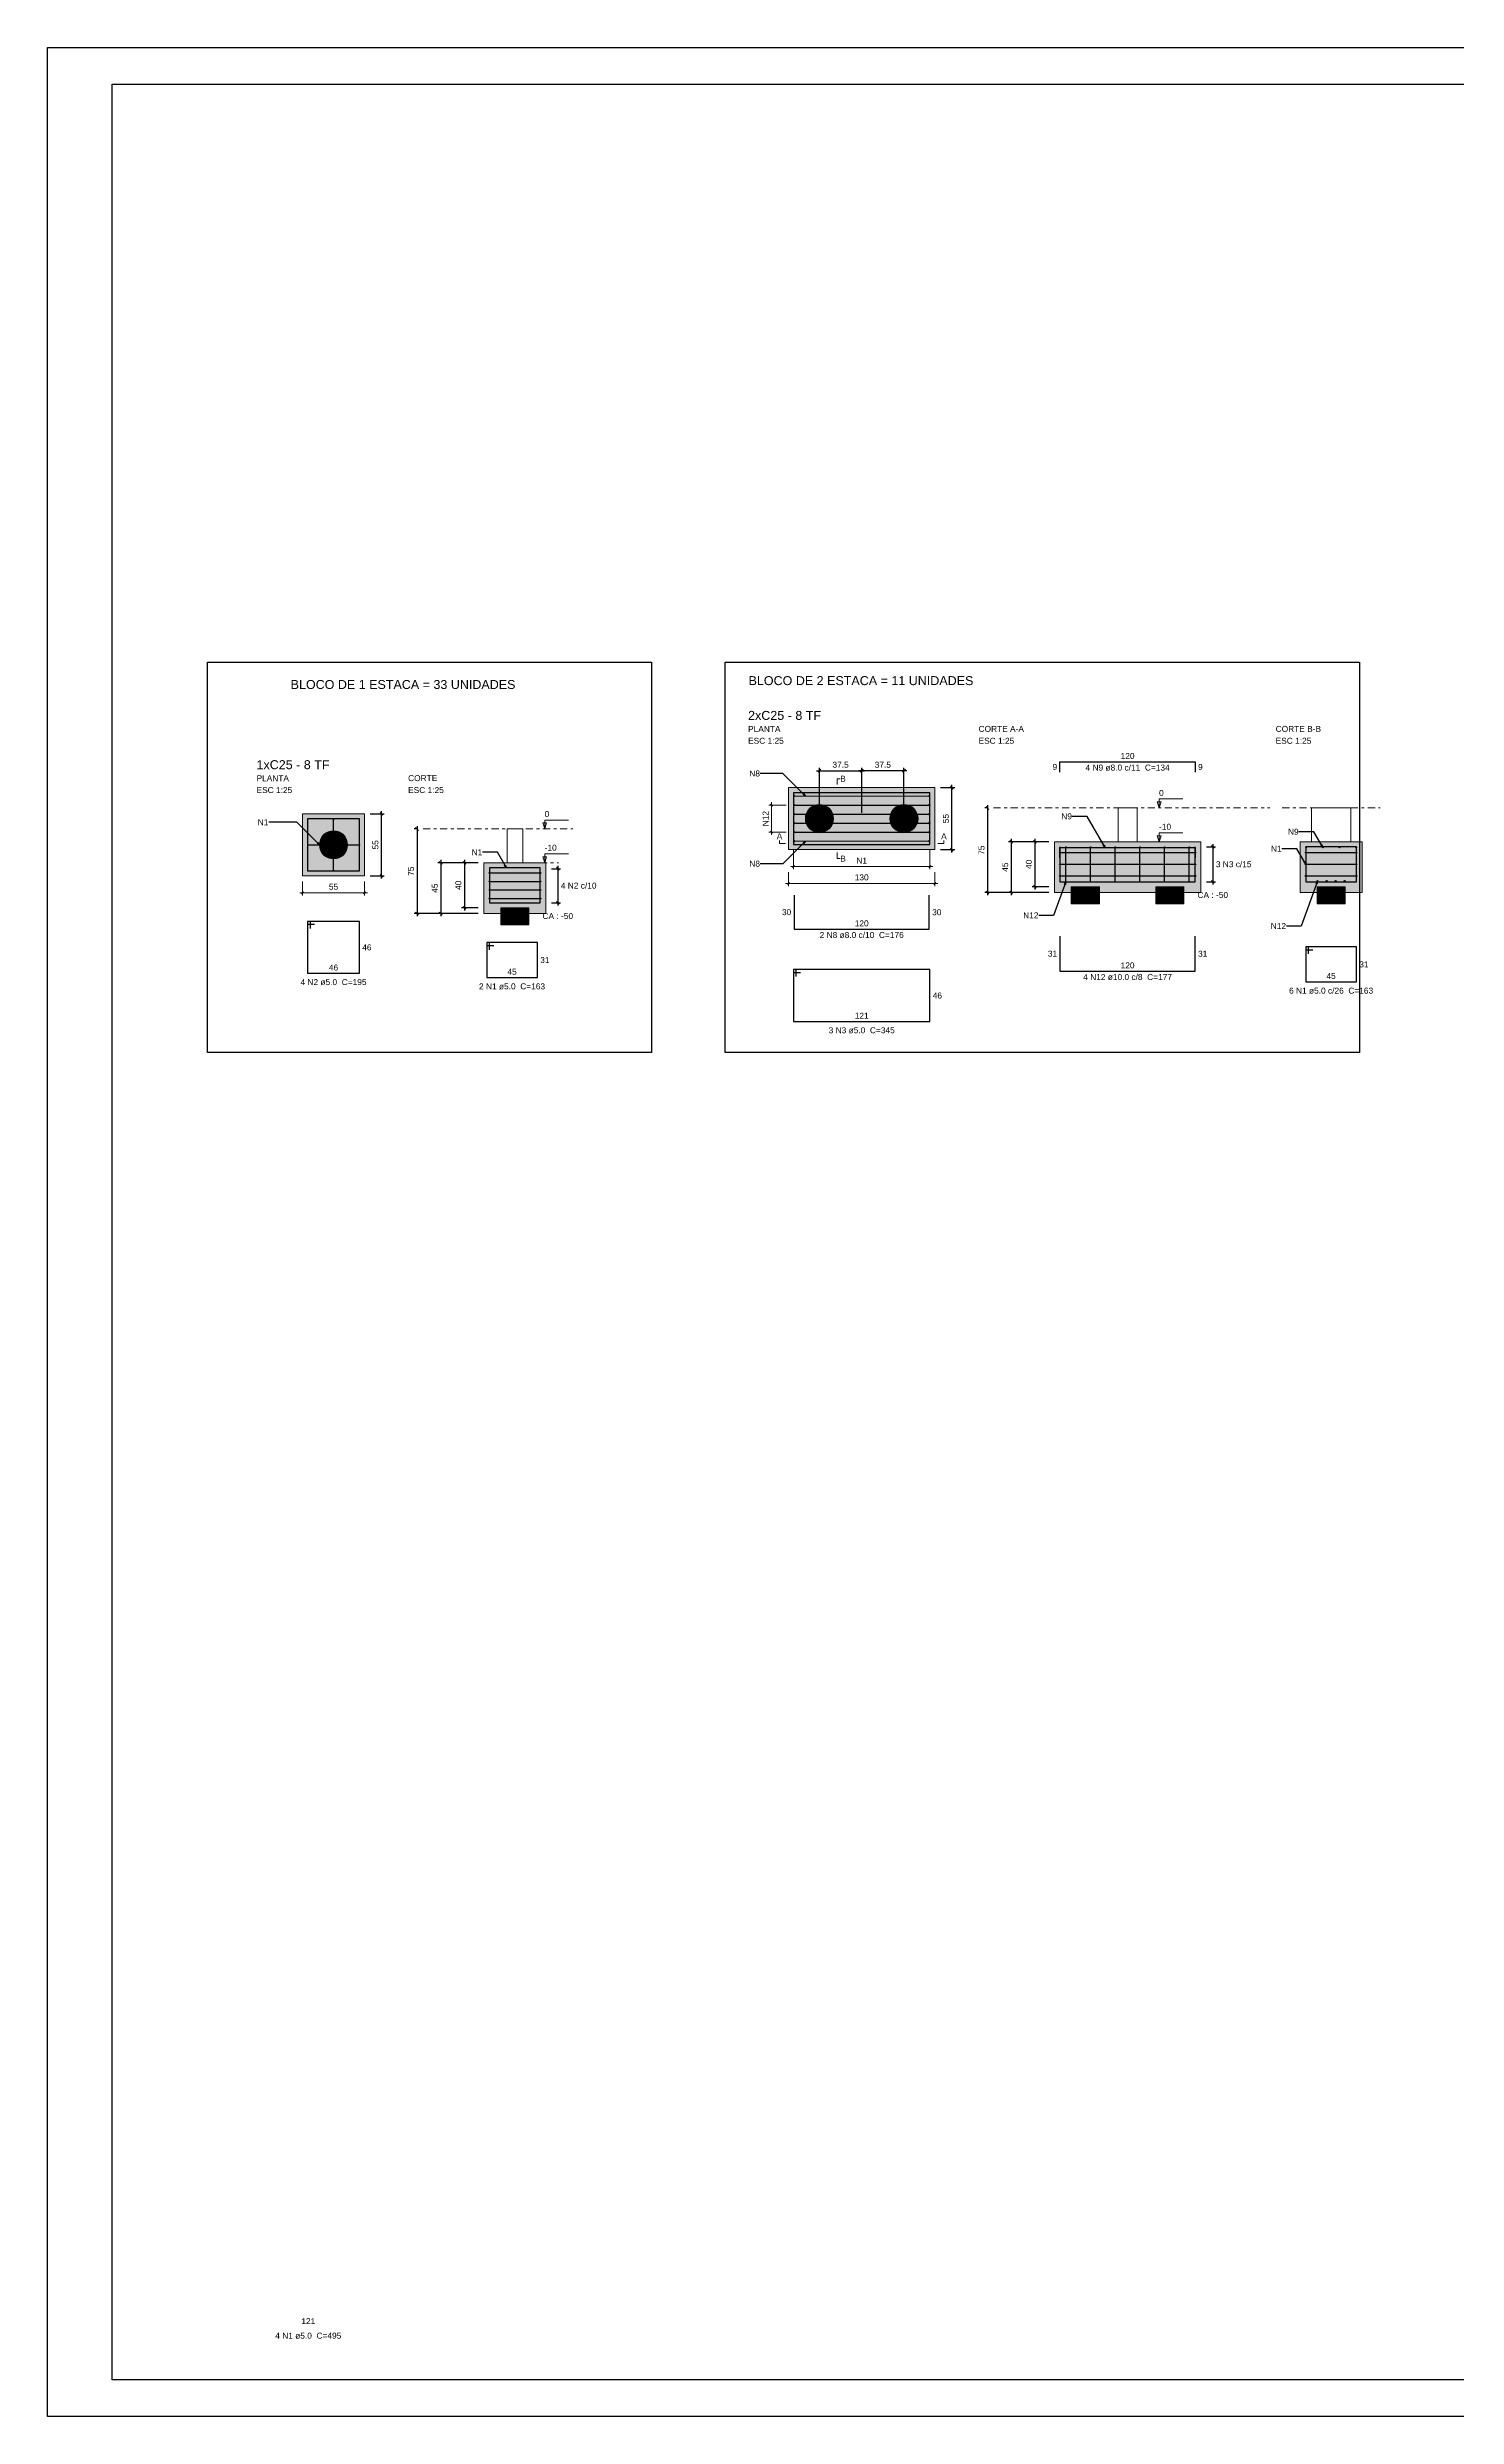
# Model space of a CAD drawing. Header units: millimetres. Extents: x -34 to 951, y -76 to 463.
# Drawn here: x 530.2 to 580.2, y -76.3 to 7.8 of the extents above; entities that cross this region are included whole.
import ezdxf

# ---------------------------------------------------------------- set-up
doc = ezdxf.new("R2010")
doc.units = ezdxf.units.MM
doc.header["$MEASUREMENT"] = 0
doc.linetypes.add('DASHDOT', pattern=[2.54, 1.27, -0.635, 0, -0.635])
doc.linetypes.add('NULL', pattern=[0])
for name, color, linetype, lineweight in [('Descrição da armadura', 7, 'Continuous', 0), ('DT-Arm de distribuição', 5, 'Continuous', 5), ('DT-Barras na forma', 7, 'Continuous', 30), ('DT-Barras rebatidas', 7, 'Continuous', 30), ('DT-Cotas', 7, 'Continuous', 5), ('DT-Forma', 5, 'Continuous', 5), ('DT-Hachura blocos em corte', 43, 'Continuous', 5), ('DT-Hachura blocos em planta', 43, 'Continuous', 5), ('DT-Hachura estacas em corte', 252, 'Continuous', 5), ('DT-Hachura estacas em planta', 252, 'Continuous', 5), ('DT-Pontilhado', 7, 'DASHDOT', 5), ('DT-Textos', 7, 'Continuous', 5), ('Textos armaduras', 7, 'Continuous', 0)]:
    doc.layers.add(name, color=color, linetype=linetype, lineweight=lineweight)
doc.styles.add('Arial', font='arial.ttf')
doc.dimstyles.get("Standard").update_dxf_attribs({"dimtxt": 0.18, "dimasz": 0.18, "dimexe": 0.18, "dimexo": 0.0625, "dimgap": 0.09, "dimtad": 0, "dimtih": 1, "dimtoh": 1, "dimdec": 4, "dimzin": 0, "dimdsep": 46, "dimtxsty": 'Standard', "dimcen": 0.09, "dimadec": 0, "dimazin": 0, "dimtfac": 1, "dimtdec": 4, "dimtofl": 0, "dimtmove": 0, "dimatfit": 3, "dimfxl": 1, "dimtolj": 1, "dimtzin": 0, "dimarcsym": 0})
doc.dimstyles.new('UM_25.000000', dxfattribs={"dimtxt": 0.18, "dimasz": 0.1, "dimexe": 0.1, "dimexo": 0.2, "dimgap": 0, "dimtad": 1, "dimtih": 1, "dimtoh": 1, "dimdec": 1, "dimlfac": 25, "dimzin": 0, "dimdsep": 46, "dimtxsty": 'Standard', "dimcen": 0.09, "dimdle": 0.1, "dimadec": 1, "dimazin": 2, "dimtfac": 1, "dimtdec": 4, "dimtofl": 0, "dimtmove": 0, "dimatfit": 3, "dimfxl": 1, "dimtolj": 1, "dimarcsym": 0})

# ---------------------------------------------------------------- blocks, each defined once
blk = doc.blocks.new('_Oblique')
at = {"color": 0, "linetype": 'ByBlock', "lineweight": -2}
blk.add_line((-0.5, -0.5), (0.5, 0.5), dxfattribs=at)
blk = doc.blocks.new('*D2427')
at = {"layer": 'Defpoints', "color": 0, "transparency": 16777216}
for p in [(541.433, -19.43), (542.033, -19.43), (541.433, -21.63)]:
    blk.add_point(p, dxfattribs=at)
at = {"layer": 'DT-Cotas', "color": 0, "lineweight": -2, "transparency": 16777216}
for p, q in [((542.033, -21.73), (542.033, -19.33)), ((541.633, -19.43), (542.133, -19.43)), ((541.633, -21.63), (542.133, -21.63))]:
    blk.add_line(p, q, dxfattribs=at)
at = {"layer": 'DT-Cotas', "color": 0, "lineweight": -2, "transparency": 16777216, "xscale": 0.1, "yscale": 0.1, "zscale": 0.1}
for p, rotation in [((542.033, -19.43), 90), ((542.033, -21.63), 270)]:
    blk.add_blockref('_Oblique', p, dxfattribs=dict(at, rotation=rotation))
at = {"layer": 'DT-Cotas', "color": 7, "transparency": 16777216, "insert": (541.821, -20.53), "char_height": 0.2118, "attachment_point": 5, "rotation": 90, "style": 'Arial'}
blk.add_mtext('\\A1;55', dxfattribs=at)
blk = doc.blocks.new('*D2428')
at = {"layer": 'Defpoints', "color": 0, "transparency": 16777216}
for p in [(545.67, -21.166), (544.978, -22.766), (545.67, -22.766)]:
    blk.add_point(p, dxfattribs=at)
at = {"layer": 'DT-Cotas', "color": 0, "lineweight": -2, "transparency": 16777216}
for p, q in [((545.47, -21.166), (544.878, -21.166)), ((544.978, -21.066), (544.978, -22.866)), ((545.47, -22.766), (544.878, -22.766))]:
    blk.add_line(p, q, dxfattribs=at)
at = {"layer": 'DT-Cotas', "color": 0, "lineweight": -2, "transparency": 16777216, "xscale": 0.1, "yscale": 0.1, "zscale": 0.1}
for p, rotation in [((544.978, -21.166), 90), ((544.978, -22.766), 270)]:
    blk.add_blockref('_Oblique', p, dxfattribs=dict(at, rotation=rotation))
at = {"layer": 'DT-Cotas', "color": 7, "transparency": 16777216, "insert": (544.766, -21.966), "char_height": 0.2118, "attachment_point": 5, "rotation": 90, "style": 'Arial'}
blk.add_mtext('\\A1;40', dxfattribs=at)
blk = doc.blocks.new('*D2429')
at = {"layer": 'Defpoints', "color": 0, "transparency": 16777216}
for p in [(545.67, -21.166), (544.138, -22.966), (545.67, -22.966)]:
    blk.add_point(p, dxfattribs=at)
at = {"layer": 'DT-Cotas', "color": 0, "lineweight": -2, "transparency": 16777216}
for p, q in [((545.47, -21.166), (544.038, -21.166)), ((544.138, -21.066), (544.138, -23.066)), ((545.47, -22.966), (544.038, -22.966))]:
    blk.add_line(p, q, dxfattribs=at)
at = {"layer": 'DT-Cotas', "color": 0, "lineweight": -2, "transparency": 16777216, "xscale": 0.1, "yscale": 0.1, "zscale": 0.1}
for p, rotation in [((544.138, -21.166), 90), ((544.138, -22.966), 270)]:
    blk.add_blockref('_Oblique', p, dxfattribs=dict(at, rotation=rotation))
at = {"layer": 'DT-Cotas', "color": 7, "transparency": 16777216, "insert": (543.926, -22.066), "char_height": 0.2118, "attachment_point": 5, "rotation": 90, "style": 'Arial'}
blk.add_mtext('\\A1;45', dxfattribs=at)
blk = doc.blocks.new('*D2430')
at = {"layer": 'Defpoints', "color": 0, "transparency": 16777216}
for p in [(543.51, -19.966), (543.298, -22.966), (545.67, -22.966)]:
    blk.add_point(p, dxfattribs=at)
at = {"layer": 'DT-Cotas', "color": 0, "lineweight": -2, "transparency": 16777216}
for p, q in [((543.31, -19.966), (543.198, -19.966)), ((543.298, -19.866), (543.298, -23.066)), ((545.47, -22.966), (543.198, -22.966))]:
    blk.add_line(p, q, dxfattribs=at)
at = {"layer": 'DT-Cotas', "color": 0, "lineweight": -2, "transparency": 16777216, "xscale": 0.1, "yscale": 0.1, "zscale": 0.1}
for p, rotation in [((543.298, -19.966), 90), ((543.298, -22.966), 270)]:
    blk.add_blockref('_Oblique', p, dxfattribs=dict(at, rotation=rotation))
at = {"layer": 'DT-Cotas', "color": 7, "transparency": 16777216, "insert": (543.086, -21.466), "char_height": 0.2118, "attachment_point": 5, "rotation": 90, "style": 'Arial'}
blk.add_mtext('\\A1;75', dxfattribs=at)
blk = doc.blocks.new('*D2431')
at = {"layer": 'Defpoints', "color": 0, "transparency": 16777216}
for p in [(547.87, -21.376), (547.87, -22.586), (548.293, -22.586)]:
    blk.add_point(p, dxfattribs=at)
at = {"layer": 'DT-Cotas', "color": 0, "lineweight": -2, "transparency": 16777216}
for p, q in [((548.07, -21.376), (548.393, -21.376)), ((548.293, -21.276), (548.293, -22.686)), ((548.07, -22.586), (548.393, -22.586))]:
    blk.add_line(p, q, dxfattribs=at)
at = {"layer": 'DT-Cotas', "color": 0, "lineweight": -2, "transparency": 16777216, "xscale": 0.1, "yscale": 0.1, "zscale": 0.1}
for p, rotation in [((548.293, -21.376), 90), ((548.293, -22.586), 270)]:
    blk.add_blockref('_Oblique', p, dxfattribs=dict(at, rotation=rotation))
blk = doc.blocks.new('*D2436')
at = {"layer": 'Defpoints', "color": 0, "transparency": 16777216}
for p in [(559.077, -17.899), (557.577, -19.599), (559.077, -19.599)]:
    blk.add_point(p, dxfattribs=at)
at = {"layer": 'DT-Cotas', "color": 0, "lineweight": -2, "transparency": 16777216}
for p, q in [((557.477, -17.899), (559.177, -17.899)), ((557.577, -19.399), (557.577, -17.799)), ((559.077, -19.399), (559.077, -17.799))]:
    blk.add_line(p, q, dxfattribs=at)
at = {"layer": 'DT-Cotas', "color": 0, "lineweight": -2, "transparency": 16777216, "xscale": 0.1, "yscale": 0.1, "zscale": 0.1, "rotation": 180}
blk.add_blockref('_Oblique', (557.577, -17.899), dxfattribs=at)
at = {"layer": 'DT-Cotas', "color": 0, "lineweight": -2, "transparency": 16777216, "xscale": 0.1, "yscale": 0.1, "zscale": 0.1}
blk.add_blockref('_Oblique', (559.077, -17.899), dxfattribs=at)
at = {"layer": 'DT-Cotas', "color": 7, "transparency": 16777216, "insert": (558.327, -17.687), "char_height": 0.2118, "attachment_point": 5, "rotation": 0.00573, "style": 'Arial'}
blk.add_mtext('\\A1;37.5', dxfattribs=at)
blk = doc.blocks.new('*D2437')
at = {"layer": 'Defpoints', "color": 0, "transparency": 16777216}
for p in [(559.077, -17.899), (559.077, -19.599), (560.577, -19.599)]:
    blk.add_point(p, dxfattribs=at)
at = {"layer": 'DT-Cotas', "color": 0, "lineweight": -2, "transparency": 16777216}
for p, q in [((560.677, -17.899), (558.977, -17.899)), ((559.077, -19.399), (559.077, -17.799)), ((560.577, -19.399), (560.577, -17.799))]:
    blk.add_line(p, q, dxfattribs=at)
at = {"layer": 'DT-Cotas', "color": 0, "lineweight": -2, "transparency": 16777216, "xscale": 0.1, "yscale": 0.1, "zscale": 0.1, "rotation": 180}
blk.add_blockref('_Oblique', (559.077, -17.899), dxfattribs=at)
at = {"layer": 'DT-Cotas', "color": 0, "lineweight": -2, "transparency": 16777216, "xscale": 0.1, "yscale": 0.1, "zscale": 0.1}
blk.add_blockref('_Oblique', (560.577, -17.899), dxfattribs=at)
at = {"layer": 'DT-Cotas', "color": 7, "transparency": 16777216, "insert": (559.827, -17.687), "char_height": 0.2118, "attachment_point": 5, "rotation": 0.00573, "style": 'Arial'}
blk.add_mtext('\\A1;37.5', dxfattribs=at)
blk = doc.blocks.new('*D2438')
at = {"layer": 'Defpoints', "color": 0, "transparency": 16777216}
for p in [(561.677, -18.499), (562.277, -18.499), (561.677, -20.699)]:
    blk.add_point(p, dxfattribs=at)
at = {"layer": 'DT-Cotas', "color": 0, "lineweight": -2, "transparency": 16777216}
for p, q in [((561.877, -18.499), (562.377, -18.499)), ((562.277, -20.799), (562.277, -18.399)), ((561.877, -20.699), (562.377, -20.699))]:
    blk.add_line(p, q, dxfattribs=at)
at = {"layer": 'DT-Cotas', "color": 0, "lineweight": -2, "transparency": 16777216, "xscale": 0.1, "yscale": 0.1, "zscale": 0.1}
for p, rotation in [((562.277, -18.499), 90), ((562.277, -20.699), 270)]:
    blk.add_blockref('_Oblique', p, dxfattribs=dict(at, rotation=rotation))
at = {"layer": 'DT-Cotas', "color": 7, "transparency": 16777216, "insert": (562.065, -19.599), "char_height": 0.2118, "attachment_point": 5, "rotation": 90, "style": 'Arial'}
blk.add_mtext('\\A1;55', dxfattribs=at)
blk = doc.blocks.new('*D2432')
at = {"layer": 'Defpoints', "color": 0, "transparency": 16777216}
for p in [(565.914, -20.42), (565.222, -22.02), (565.914, -22.02)]:
    blk.add_point(p, dxfattribs=at)
at = {"layer": 'DT-Cotas', "color": 0, "lineweight": -2, "transparency": 16777216}
for p, q in [((565.714, -20.42), (565.122, -20.42)), ((565.222, -20.32), (565.222, -22.12)), ((565.714, -22.02), (565.122, -22.02))]:
    blk.add_line(p, q, dxfattribs=at)
at = {"layer": 'DT-Cotas', "color": 0, "lineweight": -2, "transparency": 16777216, "xscale": 0.1, "yscale": 0.1, "zscale": 0.1}
for p, rotation in [((565.222, -20.42), 90), ((565.222, -22.02), 270)]:
    blk.add_blockref('_Oblique', p, dxfattribs=dict(at, rotation=rotation))
at = {"layer": 'DT-Cotas', "color": 7, "transparency": 16777216, "insert": (565.01, -21.22), "char_height": 0.2118, "attachment_point": 5, "rotation": 90, "style": 'Arial'}
blk.add_mtext('\\A1;40', dxfattribs=at)
blk = doc.blocks.new('*D2433')
at = {"layer": 'Defpoints', "color": 0, "transparency": 16777216}
for p in [(565.914, -20.42), (564.382, -22.22), (565.914, -22.22)]:
    blk.add_point(p, dxfattribs=at)
at = {"layer": 'DT-Cotas', "color": 0, "lineweight": -2, "transparency": 16777216}
for p, q in [((565.714, -20.42), (564.282, -20.42)), ((564.382, -20.32), (564.382, -22.32)), ((565.714, -22.22), (564.282, -22.22))]:
    blk.add_line(p, q, dxfattribs=at)
at = {"layer": 'DT-Cotas', "color": 0, "lineweight": -2, "transparency": 16777216, "xscale": 0.1, "yscale": 0.1, "zscale": 0.1}
for p, rotation in [((564.382, -20.42), 90), ((564.382, -22.22), 270)]:
    blk.add_blockref('_Oblique', p, dxfattribs=dict(at, rotation=rotation))
at = {"layer": 'DT-Cotas', "color": 7, "transparency": 16777216, "insert": (564.17, -21.32), "char_height": 0.2118, "attachment_point": 5, "rotation": 90, "style": 'Arial'}
blk.add_mtext('\\A1;45', dxfattribs=at)
blk = doc.blocks.new('*D2434')
at = {"layer": 'Defpoints', "color": 0, "transparency": 16777216}
for p in [(563.754, -19.22), (563.542, -22.22), (565.914, -22.22)]:
    blk.add_point(p, dxfattribs=at)
at = {"layer": 'DT-Cotas', "color": 0, "lineweight": -2, "transparency": 16777216}
for p, q in [((563.554, -19.22), (563.442, -19.22)), ((563.542, -19.12), (563.542, -22.32)), ((565.714, -22.22), (563.442, -22.22))]:
    blk.add_line(p, q, dxfattribs=at)
at = {"layer": 'DT-Cotas', "color": 0, "lineweight": -2, "transparency": 16777216, "xscale": 0.1, "yscale": 0.1, "zscale": 0.1}
for p, rotation in [((563.542, -19.22), 90), ((563.542, -22.22), 270)]:
    blk.add_blockref('_Oblique', p, dxfattribs=dict(at, rotation=rotation))
at = {"layer": 'DT-Cotas', "color": 7, "transparency": 16777216, "insert": (563.33, -20.72), "char_height": 0.2118, "attachment_point": 5, "rotation": 90, "style": 'Arial'}
blk.add_mtext('\\A1;75', dxfattribs=at)
blk = doc.blocks.new('*D2435')
at = {"layer": 'Defpoints', "color": 0, "transparency": 16777216}
for p in [(571.114, -20.6), (571.114, -21.84), (571.538, -21.84)]:
    blk.add_point(p, dxfattribs=at)
at = {"layer": 'DT-Cotas', "color": 0, "lineweight": -2, "transparency": 16777216}
for p, q in [((571.314, -20.6), (571.638, -20.6)), ((571.538, -20.5), (571.538, -21.94)), ((571.314, -21.84), (571.638, -21.84))]:
    blk.add_line(p, q, dxfattribs=at)
at = {"layer": 'DT-Cotas', "color": 0, "lineweight": -2, "transparency": 16777216, "xscale": 0.1, "yscale": 0.1, "zscale": 0.1}
for p, rotation in [((571.538, -20.6), 90), ((571.538, -21.84), 270)]:
    blk.add_blockref('_Oblique', p, dxfattribs=dict(at, rotation=rotation))

msp = doc.modelspace()

# ---------------------------------------------------------------- hatches: boundary and pattern name
at = {"layer": 'DT-Hachura blocos em corte', "linetype": 'Continuous'}
h = msp.add_hatch(color=43, dxfattribs=at)
h.paths.add_polyline_path([(565.914, -20.4198), (565.914, -22.2198), (571.114, -22.2198), (571.114, -20.4198), (565.914, -20.4198)])
h.paths.add_polyline_path([(567.514, -22.0198), (566.514, -22.0198), (566.514, -22.2198), (567.514, -22.2198), (567.514, -22.0198)], flags=0)
h.paths.add_polyline_path([(570.514, -22.0198), (569.514, -22.0198), (569.514, -22.2198), (570.514, -22.2198), (570.514, -22.0198)], flags=0)
h = msp.add_hatch(color=43, dxfattribs=at)
h.paths.add_polyline_path([(574.6359, -20.4198), (574.6359, -22.2198), (576.8359, -22.2198), (576.8359, -20.4198), (574.6359, -20.4198)])
h.paths.add_polyline_path([(576.2359, -22.0198), (575.2359, -22.0198), (575.2359, -22.2198), (576.2359, -22.2198), (576.2359, -22.0198)], flags=0)
h = msp.add_hatch(color=43, dxfattribs=at)
h.paths.add_polyline_path([(545.6698, -21.1656), (545.6698, -22.9656), (547.8698, -22.9656), (547.8698, -21.1656), (545.6698, -21.1656)])
h.paths.add_polyline_path([(547.2698, -22.7656), (546.2698, -22.7656), (546.2698, -22.9656), (547.2698, -22.9656), (547.2698, -22.7656)], flags=0)
at = {"layer": 'DT-Hachura blocos em planta', "linetype": 'Continuous'}
h = msp.add_hatch(color=43, dxfattribs=at)
h.paths.add_polyline_path([(556.4773, -18.4987), (556.4773, -20.6987), (561.6773, -20.6987), (561.6773, -18.4987), (556.4773, -18.4987)])
h.paths.add_polyline_path([(557.7067, -20.0817), (557.8273, -20.0317), (557.9308, -19.9523), (558.0103, -19.8487), (558.0602, -19.7281), (558.0773, -19.5987), (558.0602, -19.4693), (558.0103, -19.3487), (557.9308, -19.2452), (557.8273, -19.1657), (557.7067, -19.1158), (557.5773, -19.0987), (557.4478, -19.1158), (557.3273, -19.1657), (557.2237, -19.2452), (557.1442, -19.3487), (557.0943, -19.4693), (557.0773, -19.5987), (557.0943, -19.7281), (557.1442, -19.8487), (557.2237, -19.9523), (557.3273, -20.0317), (557.4478, -20.0817), (557.5773, -20.0987), (557.7067, -20.0817)], flags=0)
h.paths.add_polyline_path([(560.7067, -20.0817), (560.8273, -20.0317), (560.9308, -19.9523), (561.0103, -19.8487), (561.0602, -19.7281), (561.0773, -19.5987), (561.0602, -19.4693), (561.0103, -19.3487), (560.9308, -19.2452), (560.8273, -19.1657), (560.7067, -19.1158), (560.5773, -19.0987), (560.4478, -19.1158), (560.3273, -19.1657), (560.2237, -19.2452), (560.1442, -19.3487), (560.0943, -19.4693), (560.0773, -19.5987), (560.0943, -19.7281), (560.1442, -19.8487), (560.2237, -19.9523), (560.3273, -20.0317), (560.4478, -20.0817), (560.5773, -20.0987), (560.7067, -20.0817)], flags=0)
h = msp.add_hatch(color=43, dxfattribs=at)
h.paths.add_polyline_path([(539.2331, -19.4302), (539.2331, -21.6302), (541.4331, -21.6302), (541.4331, -19.4302), (539.2331, -19.4302)])
h.paths.add_polyline_path([(540.816, -20.4008), (540.7661, -20.2802), (540.6866, -20.1767), (540.5831, -20.0972), (540.4625, -20.0473), (540.3331, -20.0302), (540.2037, -20.0473), (540.0831, -20.0972), (539.9795, -20.1767), (539.9001, -20.2802), (539.8501, -20.4008), (539.8331, -20.5302), (539.8501, -20.6596), (539.9001, -20.7802), (539.9795, -20.8838), (540.0831, -20.9632), (540.2037, -21.0132), (540.3331, -21.0302), (540.4625, -21.0132), (540.5831, -20.9632), (540.6866, -20.8838), (540.7661, -20.7802), (540.816, -20.6596), (540.8331, -20.5302), (540.816, -20.4008)], flags=0)
at = {"layer": 'DT-Hachura estacas em corte', "linetype": 'Continuous'}
for points in [[(566.514, -22.6198), (566.514, -22.0198), (567.514, -22.0198), (567.514, -22.6198), (566.514, -22.6198)], [(569.514, -22.6198), (569.514, -22.0198), (570.514, -22.0198), (570.514, -22.6198), (569.514, -22.6198)], [(575.2359, -22.6198), (575.2359, -22.0198), (576.2359, -22.0198), (576.2359, -22.6198), (575.2359, -22.6198)], [(546.2698, -23.3656), (546.2698, -22.7656), (547.2698, -22.7656), (547.2698, -23.3656), (546.2698, -23.3656)]]:
    msp.add_hatch(color=252, dxfattribs=at).paths.add_polyline_path(points)
at = {"layer": 'DT-Hachura estacas em planta', "linetype": 'Continuous'}
for points in [[(558.0602, -19.4693), (558.0103, -19.3487), (557.9308, -19.2452), (557.8273, -19.1657), (557.7067, -19.1158), (557.5773, -19.0987), (557.4478, -19.1158), (557.3273, -19.1657), (557.2237, -19.2452), (557.1442, -19.3487), (557.0943, -19.4693), (557.0773, -19.5987), (557.0943, -19.7281), (557.1442, -19.8487), (557.2237, -19.9523), (557.3273, -20.0317), (557.4478, -20.0817), (557.5773, -20.0987), (557.7067, -20.0817), (557.8273, -20.0317), (557.9308, -19.9523), (558.0103, -19.8487), (558.0602, -19.7281), (558.0773, -19.5987), (558.0602, -19.4693)], [(561.0602, -19.4693), (561.0103, -19.3487), (560.9308, -19.2452), (560.8273, -19.1657), (560.7067, -19.1158), (560.5773, -19.0987), (560.4478, -19.1158), (560.3273, -19.1657), (560.2237, -19.2452), (560.1442, -19.3487), (560.0943, -19.4693), (560.0773, -19.5987), (560.0943, -19.7281), (560.1442, -19.8487), (560.2237, -19.9523), (560.3273, -20.0317), (560.4478, -20.0817), (560.5773, -20.0987), (560.7067, -20.0817), (560.8273, -20.0317), (560.9308, -19.9523), (561.0103, -19.8487), (561.0602, -19.7281), (561.0773, -19.5987), (561.0602, -19.4693)], [(540.816, -20.4008), (540.7661, -20.2802), (540.6866, -20.1767), (540.5831, -20.0972), (540.4625, -20.0473), (540.3331, -20.0302), (540.2037, -20.0473), (540.0831, -20.0972), (539.9795, -20.1767), (539.9001, -20.2802), (539.8501, -20.4008), (539.8331, -20.5302), (539.8501, -20.6596), (539.9001, -20.7802), (539.9795, -20.8838), (540.0831, -20.9632), (540.2037, -21.0132), (540.3331, -21.0302), (540.4625, -21.0132), (540.5831, -20.9632), (540.6866, -20.8838), (540.7661, -20.7802), (540.816, -20.6596), (540.8331, -20.5302), (540.816, -20.4008)]]:
    msp.add_hatch(color=252, dxfattribs=at).paths.add_polyline_path(points)

# ---------------------------------------------------------------- linework, layer by layer
at = {"color": 7}
for p, q in [((530.1788, 7.7775), (649.0788, 7.7775)), ((530.1788, -76.3225), (530.1788, 7.7775)), ((532.4788, 6.4775), (646.7788, 6.4775)), ((532.4788, -75.0225), (532.4788, 6.4775)), ((646.7788, -75.0225), (532.4788, -75.0225)), ((649.0788, -76.3225), (530.1788, -76.3225))]:
    msp.add_line(p, q, dxfattribs=at)
for points in [[(535.8649, -14.0418), (551.6217, -14.0418), (551.6217, -27.9054), (535.8649, -27.9054)], [(554.2341, -14.0418), (576.7475, -14.0418), (576.7475, -27.9054), (554.2341, -27.9054)]]:
    msp.add_lwpolyline(points, close=True)
at = {"layer": 'DT-Arm de distribuição'}
for p, q in [((556.6773, -18.7987), (561.4773, -18.7987)), ((556.6773, -20.3987), (561.4773, -20.3987))]:
    msp.add_line(p, q, dxfattribs=at)
for centre in [(556.6773, -18.7987), (561.4773, -18.7987), (556.6773, -20.3987), (561.4773, -20.3987)]:
    msp.add_circle(centre, 0.02, dxfattribs=at)
at = {"layer": 'DT-Barras na forma'}
for p, q in [((556.6773, -19.1187), (561.4773, -19.1187)), ((540.3331, -21.4402), (540.3331, -19.6202)), ((556.6773, -19.4387), (561.4773, -19.4387)), ((556.6773, -19.7587), (561.4773, -19.7587)), ((556.6773, -20.0787), (561.4773, -20.0787)), ((539.4231, -20.5302), (541.2431, -20.5302)), ((566.104, -20.8065), (570.924, -20.8065)), ((566.324, -21.8498), (566.324, -20.6098)), ((567.2, -21.8498), (567.2, -20.6098)), ((568.076, -21.8498), (568.076, -20.6098)), ((568.952, -21.8498), (568.952, -20.6098)), ((569.828, -21.8498), (569.828, -20.6098)), ((570.704, -21.8498), (570.704, -20.6098)), ((574.8259, -20.8065), (576.6459, -20.8065)), ((545.8598, -21.5269), (547.6798, -21.5269)), ((545.8598, -21.8294), (547.6798, -21.8294)), ((566.104, -21.2198), (570.924, -21.2198)), ((566.104, -21.6332), (570.924, -21.6332)), ((574.8259, -21.2198), (576.6459, -21.2198)), ((574.8259, -21.6332), (576.6459, -21.6332)), ((545.8598, -22.1319), (547.6798, -22.1319)), ((545.8598, -22.4344), (547.6798, -22.4344))]:
    msp.add_line(p, q, dxfattribs=at)
for points in [[(556.6573, -18.6787), (556.6573, -20.5187), (561.4973, -20.5187), (561.4973, -18.6787), (556.6573, -18.6787)], [(539.4131, -19.6102), (539.4131, -21.4502), (541.2531, -21.4502), (541.2531, -19.6102), (539.4131, -19.6102)]]:
    msp.add_lwpolyline(points, close=True, dxfattribs=at)
for points in [[(566.114, -20.5998), (566.114, -21.8398), (570.914, -21.8398), (570.914, -20.5998)], [(566.114, -20.9878), (566.114, -20.6198), (570.914, -20.6198), (570.914, -20.9878)], [(574.8359, -21.8398), (576.6359, -21.8398), (576.6359, -20.5998), (574.8359, -20.5998), (574.8359, -21.8398)], [(545.8698, -22.5856), (547.6698, -22.5856), (547.6698, -21.3456), (545.8698, -21.3456), (545.8698, -22.5856)]]:
    msp.add_lwpolyline(points, dxfattribs=at)
for centre, radius in [((556.6773, -19.1187), 0.02), ((561.4773, -19.1187), 0.02), ((540.3331, -19.6202), 0.01), ((556.6773, -19.4387), 0.02), ((556.6773, -19.7587), 0.02), ((556.6773, -20.0787), 0.02), ((561.4773, -19.4387), 0.02), ((561.4773, -19.7587), 0.02), ((561.4773, -20.0787), 0.02), ((539.4231, -20.5302), 0.01), ((541.2431, -20.5302), 0.01), ((566.104, -20.8065), 0.01), ((566.324, -20.6098), 0.01), ((567.2, -20.6098), 0.01), ((568.076, -20.6098), 0.01), ((568.952, -20.6098), 0.01), ((569.828, -20.6098), 0.01), ((570.704, -20.6098), 0.01), ((570.924, -20.8065), 0.01), ((574.8259, -20.8065), 0.01), ((574.8519, -20.6158), 0.016), ((575.4412, -20.6158), 0.016), ((576.0306, -20.6158), 0.016), ((576.6199, -20.6158), 0.016), ((576.6459, -20.8065), 0.01), ((540.3331, -21.4402), 0.01), ((545.8598, -21.5269), 0.01), ((545.8598, -21.8294), 0.01), ((547.6798, -21.5269), 0.01), ((547.6798, -21.8294), 0.01), ((566.104, -21.2198), 0.01), ((566.104, -21.6332), 0.01), ((566.324, -21.8498), 0.01), ((567.2, -21.8498), 0.01), ((568.076, -21.8498), 0.01), ((568.952, -21.8498), 0.01), ((569.828, -21.8498), 0.01), ((570.704, -21.8498), 0.01), ((570.924, -21.2198), 0.01), ((570.924, -21.6332), 0.01), ((574.8259, -21.2198), 0.01), ((574.8259, -21.6332), 0.01), ((575.2559, -21.8198), 0.02), ((575.5759, -21.8198), 0.02), ((575.8959, -21.8198), 0.02), ((576.2159, -21.8198), 0.02), ((576.6459, -21.2198), 0.01), ((576.6459, -21.6332), 0.01), ((545.8598, -22.1319), 0.01), ((545.8598, -22.4344), 0.01), ((545.8698, -22.5856), 0.0004), ((545.8698, -22.5856), 0.0004), ((547.6798, -22.1319), 0.01), ((547.6798, -22.4344), 0.01)]:
    msp.add_circle(centre, radius, dxfattribs=at)
at = {"layer": 'DT-Barras rebatidas'}
for points in [[(566.114, -17.949), (566.114, -17.581), (570.914, -17.581), (570.914, -17.949)], [(556.6773, -22.3187), (556.6773, -23.5241), (561.4773, -23.5241), (561.4773, -22.3187)], [(539.5131, -23.5002), (539.5131, -23.2502), (539.4131, -23.2502), (539.4131, -25.0902), (541.2531, -25.0902), (541.2531, -23.2502), (539.4131, -23.2502), (539.4131, -23.3502), (539.6631, -23.3502)], [(545.8687, -24.251), (545.8687, -24.001), (545.7687, -24.001), (545.7687, -25.241), (547.5687, -25.241), (547.5687, -24.001), (545.7687, -24.001), (545.7687, -24.101), (546.0187, -24.101)], [(566.114, -23.7753), (566.114, -25.0153), (570.914, -25.0153), (570.914, -23.7753)], [(574.9359, -24.4033), (574.9359, -24.1533), (574.8359, -24.1533), (574.8359, -25.3933), (576.6359, -25.3933), (576.6359, -24.1533), (574.8359, -24.1533), (574.8359, -24.2533), (575.0859, -24.2533)], [(556.7573, -25.2087), (556.7573, -24.9587), (556.6573, -24.9587), (556.6573, -26.7987), (561.4973, -26.7987), (561.4973, -24.9587), (556.6573, -24.9587), (556.6573, -25.0587), (556.9073, -25.0587)]]:
    msp.add_lwpolyline(points, dxfattribs=at)
at = {"layer": 'DT-Cotas'}
for p, q in [((556.3973, -19.1187), (555.7773, -19.1187)), ((555.9126, -19.1541), (555.8419, -19.0834)), ((555.8773, -19.0187), (555.8773, -20.1787)), ((556.3973, -20.0787), (555.7773, -20.0787)), ((555.9126, -20.1141), (555.8419, -20.0434)), ((556.6573, -20.7187), (556.6573, -21.3987)), ((561.4973, -20.7187), (561.4973, -21.3987)), ((539.2331, -21.8302), (539.2331, -22.3302)), ((541.4331, -21.8302), (541.4331, -22.3302)), ((556.5126, -21.8634), (556.4419, -21.9341)), ((556.4773, -21.4987), (556.4773, -21.9987)), ((556.5573, -21.2987), (561.5973, -21.2987)), ((556.6926, -21.2634), (556.6219, -21.3341)), ((561.5326, -21.2634), (561.4619, -21.3341)), ((561.7126, -21.8634), (561.6419, -21.9341)), ((561.6773, -21.4987), (561.6773, -21.9987)), ((539.1331, -22.2302), (541.5331, -22.2302)), ((539.2684, -22.1949), (539.1977, -22.2656)), ((541.4684, -22.1949), (541.3977, -22.2656)), ((556.3773, -21.8987), (561.7773, -21.8987))]:
    msp.add_line(p, q, dxfattribs=at)
at = {"layer": 'DT-Forma'}
for points in [[(556.4773, -18.4987), (556.4773, -20.6987), (561.6773, -20.6987), (561.6773, -18.4987), (556.4773, -18.4987)], [(568.174, -20.4198), (568.174, -19.2198), (568.854, -19.2198), (568.854, -20.4198), (568.174, -20.4198)], [(575.0359, -20.4198), (575.0359, -19.2198), (576.4359, -19.2198), (576.4359, -20.4198), (575.0359, -20.4198)], [(539.2331, -19.4302), (539.2331, -21.6302), (541.4331, -21.6302), (541.4331, -19.4302), (539.2331, -19.4302)], [(546.4898, -21.1656), (546.4898, -19.9656), (547.0498, -19.9656), (547.0498, -21.1656), (546.4898, -21.1656)], [(565.914, -20.4198), (565.914, -22.2198), (571.114, -22.2198), (571.114, -20.4198), (565.914, -20.4198)], [(574.6359, -20.4198), (574.6359, -22.2198), (576.8359, -22.2198), (576.8359, -20.4198), (574.6359, -20.4198)], [(545.6698, -21.1656), (545.6698, -22.9656), (547.8698, -22.9656), (547.8698, -21.1656), (545.6698, -21.1656)], [(566.514, -22.6198), (566.514, -22.0198), (567.514, -22.0198), (567.514, -22.6198), (566.514, -22.6198)], [(569.514, -22.6198), (569.514, -22.0198), (570.514, -22.0198), (570.514, -22.6198), (569.514, -22.6198)], [(575.2359, -22.6198), (575.2359, -22.0198), (576.2359, -22.0198), (576.2359, -22.6198), (575.2359, -22.6198)], [(546.2698, -23.3656), (546.2698, -22.7656), (547.2698, -22.7656), (547.2698, -23.3656), (546.2698, -23.3656)]]:
    msp.add_lwpolyline(points, close=True, dxfattribs=at)
for centre in [(557.5773, -19.5987), (560.5773, -19.5987), (540.3331, -20.5302)]:
    msp.add_circle(centre, 0.5, dxfattribs=at)
at = {"layer": 'DT-Pontilhado', "ltscale": 0.2}
for p, q in [((563.754, -19.2198), (573.5566, -19.2198)), ((574.0005, -19.2198), (577.4713, -19.2198)), ((543.5098, -19.9656), (548.8298, -19.9656)), ((568.854, -20.4198), (570.1248, -20.4198)), ((547.0498, -21.1656), (548.3206, -21.1656))]:
    msp.add_line(p, q, dxfattribs=at)
at = {"layer": 'DT-Textos'}
for points in [[(558.2106, -18.3928), (558.2106, -18.181), (558.3165, -18.181)], [(569.6306, -19.2198), (569.6306, -18.9021), (570.4778, -18.9021)], [(547.8264, -19.9656), (547.8264, -19.6479), (548.6736, -19.6479)], [(569.6306, -20.4198), (569.6306, -20.1021), (570.4778, -20.1021)], [(547.8264, -21.1656), (547.8264, -20.8479), (548.6736, -20.8479)], [(556.3714, -20.4787), (556.1596, -20.4787), (556.1596, -20.3728)], [(558.2106, -20.8046), (558.2106, -21.0164), (558.3165, -21.0164)], [(561.7832, -20.4787), (561.995, -20.4787), (561.995, -20.3728)]]:
    msp.add_lwpolyline(points, dxfattribs=at)
for points in [[(569.7012, -19.008), (569.6306, -19.2198), (569.56, -19.008), (569.7012, -19.008)], [(547.897, -19.7538), (547.8264, -19.9656), (547.7558, -19.7538), (547.897, -19.7538)], [(547.897, -20.9538), (547.8264, -21.1656), (547.7558, -20.9538), (547.897, -20.9538)], [(569.7012, -20.208), (569.6306, -20.4198), (569.56, -20.208), (569.7012, -20.208)]]:
    msp.add_lwpolyline(points, close=True, dxfattribs=at)

# ---------------------------------------------------------------- texts
at = {"layer": 'Descrição da armadura', "linetype": 'NULL', "char_height": 0.2118, "line_spacing_factor": 0.9, "style": 'Arial'}
for s, insert, width, attachment_point in [('N8', (555.4673, -17.9987), 0.796475, 6), ('4 N9 ø8.0 c/11  C=134', (568.5141, -17.8982), 5.969467, 8), ('N1', (538.0231, -19.7302), 0.796475, 6), ('N9', (566.5391, -19.5193), 0.796475, 6), ('N9', (574.584, -20.0656), 0.796475, 6), ('N1', (545.6126, -20.7953), 0.796475, 6), ('N1', (559.0771, -21.1932), 0.756475, 8), ('N1', (573.9787, -20.6696), 0.796475, 6), ('4 N2 c/10', (549.0339, -22.0869), 2.57256, 8), ('N8', (555.4673, -21.1987), 0.796475, 6), ('3 N3 c/15', (572.2781, -21.3252), 2.57256, 8), ('N12', (565.3498, -23.034), 1.125475, 6), ('N12', (574.1369, -23.412), 1.125475, 6), ('2 N8 ø8.0 c/10  C=176', (559.0771, -23.8422), 5.969467, 8), ('4 N12 ø10.0 c/8  C=177', (568.5141, -25.3332), 6.298467, 8), ('4 N2 ø5.0  C=195', (540.3329, -25.5139), 4.686721, 8), ('2 N1 ø5.0  C=163', (546.6689, -25.6649), 4.686721, 8), ('6 N1 ø5.0 c/26  C=163', (575.7361, -25.8172), 5.969467, 8), ('3 N3 ø5.0  C=345', (559.0771, -27.2222), 4.686721, 8), ('4 N1 ø5.0  C=495', (539.4374, -73.5609), 4.686721, 8)]:
    msp.add_mtext(s, dxfattribs=dict(at, insert=insert, width=width, attachment_point=attachment_point))
at = {"layer": 'Descrição da armadura', "linetype": 'NULL', "insert": (555.7712, -19.5991), "char_height": 0.2118, "width": 1.085475, "attachment_point": 8, "rotation": 90.00021, "line_spacing_factor": 0.9, "style": 'Arial'}
msp.add_mtext('N12', dxfattribs=at)
at = {"layer": 'DT-Cotas', "color": 7, "linetype": 'NULL', "char_height": 0.2118, "attachment_point": 8, "line_spacing_factor": 0.798, "style": 'Arial'}
for s, insert, width in [('130', (559.0771, -21.7932), 0.987001), ('55', (540.3329, -22.1239), 0.658001)]:
    msp.add_mtext(s, dxfattribs=dict(at, insert=insert, width=width))
at = {"layer": 'DT-Textos', "linetype": 'NULL', "line_spacing_factor": 0.798, "style": 'Arial'}
for s, insert, char_height, width, attachment_point in [('BLOCO DE 1 ESTACA = 33 UNIDADES', (538.811, -15.0012), 0.3177, 8.109491, 7), ('BLOCO DE 2 ESTACA = 11 UNIDADES', (555.062, -14.8641), 0.3177, 8.109491, 7), ('2xC25 - 8 TF', (555.0451, -16.0983), 0.3177, 5.179091, 7), ('PLANTA', (555.0451, -16.5222), 0.2118, 2.302679, 7), ('ESC 1:25', (555.0451, -16.9452), 0.2118, 2.532883, 7), ('CORTE A-A', (563.2241, -16.5222), 0.2118, 3.222847, 7), ('ESC 1:25', (563.2241, -16.9452), 0.2118, 2.532883, 7), ('CORTE B-B', (573.7681, -16.5222), 0.2118, 3.222847, 7), ('ESC 1:25', (573.7681, -16.9452), 0.2118, 2.532883, 7), ('1xC25 - 8 TF', (537.6009, -17.848), 0.3177, 5.179091, 7), ('PLANTA', (537.6009, -18.2709), 0.2118, 2.302679, 7), ('ESC 1:25', (537.6009, -18.6949), 0.2118, 2.532883, 7), ('CORTE', (542.9799, -18.2709), 0.2118, 2.07183, 7), ('ESC 1:25', (542.9799, -18.6949), 0.2118, 2.532883, 7), ('B', (558.3161, -18.2872), 0.2118, 0.394865, 7), ('0', (547.8259, -19.5419), 0.2118, 0.329, 7), ('0', (569.6301, -18.7962), 0.2118, 0.329, 7), ('A', (556.1591, -20.3302), 0.2118, 0.394865, 8), ('A', (561.9951, -20.3302), 0.2118, 0.394865, 8), ('-10', (569.6301, -19.9962), 0.2118, 0.854949, 7), ('-10', (547.8259, -20.7419), 0.2118, 0.854949, 7), ('B', (558.3161, -21.1222), 0.2118, 0.394865, 7), ('CA : -50', (570.9941, -22.4202), 0.2118, 2.170304, 7), ('CA : -50', (547.7499, -23.1659), 0.2118, 2.170304, 7)]:
    msp.add_mtext(s, dxfattribs=dict(at, insert=insert, char_height=char_height, width=width, attachment_point=attachment_point))
at = {"layer": 'Textos armaduras', "linetype": 'NULL', "char_height": 0.2118, "line_spacing_factor": 0.9, "style": 'Arial'}
for s, insert, width, attachment_point in [('9', (566.014, -17.8709), 0.729, 9), ('120', (568.514, -17.4837), 1.387001, 8), ('9', (571.014, -17.6591), 0.729, 1), ('30', (556.5773, -23.0273), 1.058001, 9), ('120', (559.0773, -23.4268), 1.387001, 8), ('30', (561.5773, -22.8155), 1.058001, 1), ('46', (541.3531, -24.0643), 1.058001, 1), ('31', (566.014, -24.5012), 1.058001, 9), ('31', (571.014, -24.2894), 1.058001, 1), ('46', (540.3331, -24.9929), 1.058001, 8), ('45', (546.6687, -25.1437), 1.058001, 8), ('31', (547.6687, -24.5151), 1.058001, 1), ('120', (568.514, -24.918), 1.387001, 8), ('45', (575.7359, -25.2961), 1.058001, 8), ('31', (576.7359, -24.6674), 1.058001, 1), ('46', (561.5973, -25.7728), 1.058001, 1), ('121', (559.0773, -26.7014), 1.387001, 8), ('121', (539.4375, -73.0401), 1.387001, 8)]:
    msp.add_mtext(s, dxfattribs=dict(at, insert=insert, width=width, attachment_point=attachment_point))

# ---------------------------------------------------------------- dimensions: what is measured, and where the dimension line sits
at = {"layer": 'DT-Cotas'}
for p1, picture, middle in [((557.5773, -19.5987), '*D2436', (558.3273, -17.6869)), ((560.5773, -19.5987), '*D2437', (559.8273, -17.6869))]:
    dim = msp.add_linear_dim(base=(559.0773, -17.8987), p1=p1, p2=(559.0773, -19.5987), dimstyle='UM_25.000000', override={"dimtxt": 0.2118, "dimasz": 0.1, "dimexe": 0.1, "dimexo": 0.2, "dimtad": 1, "dimtih": 0, "dimtoh": 0, "dimdec": 1, "dimlfac": 25, "dimzin": 8, "dimtxsty": 'Arial', "dimblk": 'Oblique', "dimblk1": 'Oblique', "dimblk2": 'Oblique', "dimsah": 1, "dimdle": 0.1, "dimse1": 0, "dimse2": 0, "dimclrt": 7, "dimadec": 1, "dimazin": 3, "dimtmove": 2, "dimldrblk": 'Oblique'}, dxfattribs=at)
    dim.commit()
    dim.dimension.update_dxf_attribs({"geometry": picture, "text_midpoint": middle, "dimtype": 160, "text_rotation": 0.00573})
for base, p1, p2, picture, middle in [((562.2773, -18.4987), (561.6773, -20.6987), (561.6773, -18.4987), '*D2438', (562.0655, -19.5987)), ((542.0331, -19.4302), (541.4331, -21.6302), (541.4331, -19.4302), '*D2427', (541.8213, -20.5302)), ((563.5422, -22.2198), (563.754, -19.2198), (565.914, -22.2198), '*D2434', (563.3304, -20.7198)), ((543.298, -22.9656), (543.5098, -19.9656), (545.6698, -22.9656), '*D2430', (543.0862, -21.4656)), ((564.3822, -22.2198), (565.914, -20.4198), (565.914, -22.2198), '*D2433', (564.1704, -21.3198)), ((565.2222, -22.0198), (565.914, -20.4198), (565.914, -22.0198), '*D2432', (565.0104, -21.2198)), ((544.138, -22.9656), (545.6698, -21.1656), (545.6698, -22.9656), '*D2429', (543.9262, -22.0656)), ((544.978, -22.7656), (545.6698, -21.1656), (545.6698, -22.7656), '*D2428', (544.7662, -21.9656))]:
    dim = msp.add_linear_dim(base=base, p1=p1, p2=p2, angle=90, dimstyle='UM_25.000000', override={"dimtxt": 0.2118, "dimasz": 0.1, "dimexe": 0.1, "dimexo": 0.2, "dimtad": 1, "dimtih": 0, "dimtoh": 0, "dimdec": 1, "dimlfac": 25, "dimzin": 8, "dimtxsty": 'Arial', "dimblk": 'Oblique', "dimblk1": 'Oblique', "dimblk2": 'Oblique', "dimsah": 1, "dimdle": 0.1, "dimse1": 0, "dimse2": 0, "dimclrt": 7, "dimadec": 1, "dimazin": 3, "dimtmove": 2, "dimldrblk": 'Oblique'}, dxfattribs=at)
    dim.commit()
    dim.dimension.update_dxf_attribs({"geometry": picture, "text_midpoint": middle, "dimtype": 160, "text_rotation": 90})
for base, p1, p2, picture, middle in [((571.5376, -21.8398), (571.114, -20.5998), (571.114, -21.8398), '*D2435', (571.4317, -21.2198)), ((548.2934, -22.5856), (547.8698, -21.3756), (547.8698, -22.5856), '*D2431', (548.1875, -21.9806))]:
    dim = msp.add_linear_dim(base=base, p1=p1, p2=p2, angle=90, text=' ', dimstyle='UM_25.000000', override={"dimtxt": 0.2118, "dimasz": 0.1, "dimexe": 0.1, "dimexo": 0.2, "dimtad": 1, "dimtih": 0, "dimtoh": 0, "dimdec": 1, "dimlfac": 25, "dimzin": 8, "dimtxsty": 'Arial', "dimblk": 'Oblique', "dimblk1": 'Oblique', "dimblk2": 'Oblique', "dimsah": 1, "dimdle": 0.1, "dimse1": 0, "dimse2": 0, "dimclrt": 7, "dimadec": 1, "dimazin": 3, "dimtmove": 2, "dimldrblk": 'Oblique'}, dxfattribs=at)
    dim.commit()
    dim.dimension.update_dxf_attribs({"geometry": picture, "text_midpoint": middle, "dimtype": 160, "text_rotation": 90})

# ---------------------------------------------------------------- leaders
for points in [[(557.0773, -18.7987), (556.2773, -17.9987), (555.4773, -17.9987)], [(539.8331, -20.5302), (539.0331, -19.7302), (538.0331, -19.7302)], [(567.714, -20.6198), (567.0786, -19.5193), (566.5491, -19.5193)], [(575.4412, -20.6158), (575.1235, -20.0656), (574.594, -20.0656)], [(546.4698, -21.3456), (546.1521, -20.7953), (545.6226, -20.7953)], [(557.0773, -20.3987), (556.2773, -21.1987), (555.4773, -21.1987)], [(574.8359, -21.2198), (574.5182, -20.6696), (573.9887, -20.6696)], [(566.324, -21.8398), (565.8893, -23.034), (565.3598, -23.034)], [(575.2559, -21.8198), (574.6764, -23.412), (574.1469, -23.412)]]:
    msp.add_leader(points, dimstyle='Standard', override={"dimasz": 0.1, "dimldrblk": 'Closed'}, dxfattribs=at)

doc.saveas('drawing.dxf')
